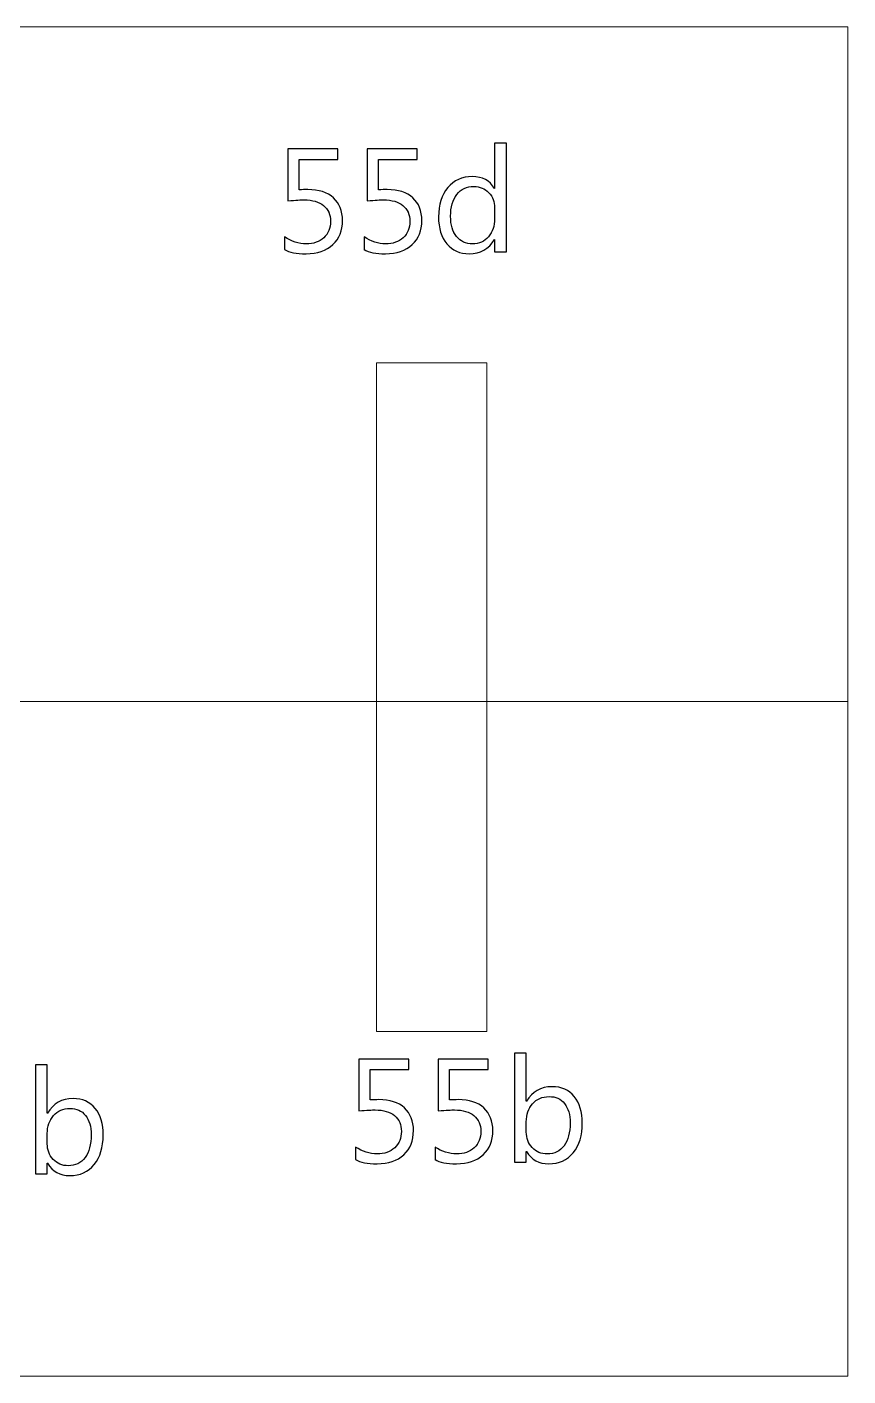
# Model space of a CAD drawing. Header units: centimetres. Extents: x -196 to 200, y -267 to 229.
# Drawn here: x 56.72 to 80.51, y -9.71 to 29.41 of the extents above; entities that cross this region are included whole.
import ezdxf

# ---------------------------------------------------------------- set-up
doc = ezdxf.new("R2010")
doc.units = ezdxf.units.CM
doc.header["$MEASUREMENT"] = 0
doc.layers.add('Camada 1', color=7, linetype='Continuous')
doc.layers.add('Camada 2', color=20, linetype='Continuous')

msp = doc.modelspace()

# ---------------------------------------------------------------- linework, layer by layer
at = {"layer": 'Camada 1', "lineweight": 9}
for points in [[(0.97, 9.85), (80.514, 9.85), (80.514, 29.411), (0.97, 29.411), (0.97, 9.85)], [(66.848, 0.275), (70.048, 0.275), (70.048, 19.668), (66.848, 19.668), (66.848, 0.275)], [(0.97, -9.711), (80.514, -9.711), (80.514, 9.85), (0.97, 9.85), (0.97, -9.711)]]:
    msp.add_lwpolyline(points, close=True, dxfattribs=at)
at = {"layer": 'Camada 2'}
for points, knots in [([(64.19, 22.959), (64.19, 22.959), (64.19, 23.322), (64.19, 23.322), (64.19, 23.322), (64.394, 23.188), (64.601, 23.121), (64.813, 23.121), (64.813, 23.121), (65.024, 23.121), (65.194, 23.181), (65.323, 23.3), (65.323, 23.3), (65.452, 23.419), (65.517, 23.578), (65.517, 23.775), (65.517, 23.775), (65.517, 23.971), (65.451, 24.123), (65.319, 24.233), (65.319, 24.233), (65.187, 24.343), (64.998, 24.397), (64.752, 24.397), (64.752, 24.397), (64.669, 24.397), (64.513, 24.389), (64.283, 24.372), (64.283, 24.372), (64.283, 24.372), (64.283, 25.874), (64.283, 25.874), (64.283, 25.874), (64.283, 25.874), (65.73, 25.874), (65.73, 25.874), (65.73, 25.874), (65.73, 25.874), (65.73, 25.567), (65.73, 25.567), (65.73, 25.567), (65.73, 25.567), (64.608, 25.567), (64.608, 25.567), (64.608, 25.567), (64.608, 25.567), (64.608, 24.687), (64.608, 24.687), (64.608, 24.687), (64.7, 24.693), (64.784, 24.696), (64.862, 24.696), (64.862, 24.696), (65.182, 24.696), (65.429, 24.616), (65.604, 24.456), (65.604, 24.456), (65.779, 24.296), (65.867, 24.076), (65.867, 23.797), (65.867, 23.797), (65.867, 23.508), (65.773, 23.276), (65.584, 23.1), (65.584, 23.1), (65.396, 22.923), (65.137, 22.835), (64.809, 22.835), (64.809, 22.835), (64.532, 22.835), (64.326, 22.876), (64.19, 22.959)], [0, 0, 0, 0, 0.052632, 0.052632, 0.052632, 0.052632, 0.105263, 0.105263, 0.105263, 0.105263, 0.157895, 0.157895, 0.157895, 0.157895, 0.210526, 0.210526, 0.210526, 0.210526, 0.263158, 0.263158, 0.263158, 0.263158, 0.315789, 0.315789, 0.315789, 0.315789, 0.368421, 0.368421, 0.368421, 0.368421, 0.421053, 0.421053, 0.421053, 0.421053, 0.473684, 0.473684, 0.473684, 0.473684, 0.526316, 0.526316, 0.526316, 0.526316, 0.578947, 0.578947, 0.578947, 0.578947, 0.631579, 0.631579, 0.631579, 0.631579, 0.684211, 0.684211, 0.684211, 0.684211, 0.736842, 0.736842, 0.736842, 0.736842, 0.789474, 0.789474, 0.789474, 0.789474, 0.842105, 0.842105, 0.842105, 0.842105, 0.894737, 0.894737, 0.894737, 0.894737, 1, 1, 1, 1]), ([(66.49, 22.959), (66.49, 22.959), (66.49, 23.322), (66.49, 23.322), (66.49, 23.322), (66.694, 23.188), (66.902, 23.121), (67.113, 23.121), (67.113, 23.121), (67.324, 23.121), (67.494, 23.181), (67.624, 23.3), (67.624, 23.3), (67.753, 23.419), (67.817, 23.578), (67.817, 23.775), (67.817, 23.775), (67.817, 23.971), (67.751, 24.123), (67.619, 24.233), (67.619, 24.233), (67.487, 24.343), (67.299, 24.397), (67.053, 24.397), (67.053, 24.397), (66.969, 24.397), (66.813, 24.389), (66.584, 24.372), (66.584, 24.372), (66.584, 24.372), (66.584, 25.874), (66.584, 25.874), (66.584, 25.874), (66.584, 25.874), (68.031, 25.874), (68.031, 25.874), (68.031, 25.874), (68.031, 25.874), (68.031, 25.567), (68.031, 25.567), (68.031, 25.567), (68.031, 25.567), (66.908, 25.567), (66.908, 25.567), (66.908, 25.567), (66.908, 25.567), (66.908, 24.687), (66.908, 24.687), (66.908, 24.687), (67, 24.693), (67.085, 24.696), (67.163, 24.696), (67.163, 24.696), (67.482, 24.696), (67.73, 24.616), (67.905, 24.456), (67.905, 24.456), (68.08, 24.296), (68.167, 24.076), (68.167, 23.797), (68.167, 23.797), (68.167, 23.508), (68.073, 23.276), (67.885, 23.1), (67.885, 23.1), (67.696, 22.923), (67.437, 22.835), (67.109, 22.835), (67.109, 22.835), (66.833, 22.835), (66.626, 22.876), (66.49, 22.959)], [0, 0, 0, 0, 0.052632, 0.052632, 0.052632, 0.052632, 0.105263, 0.105263, 0.105263, 0.105263, 0.157895, 0.157895, 0.157895, 0.157895, 0.210526, 0.210526, 0.210526, 0.210526, 0.263158, 0.263158, 0.263158, 0.263158, 0.315789, 0.315789, 0.315789, 0.315789, 0.368421, 0.368421, 0.368421, 0.368421, 0.421053, 0.421053, 0.421053, 0.421053, 0.473684, 0.473684, 0.473684, 0.473684, 0.526316, 0.526316, 0.526316, 0.526316, 0.578947, 0.578947, 0.578947, 0.578947, 0.631579, 0.631579, 0.631579, 0.631579, 0.684211, 0.684211, 0.684211, 0.684211, 0.736842, 0.736842, 0.736842, 0.736842, 0.789474, 0.789474, 0.789474, 0.789474, 0.842105, 0.842105, 0.842105, 0.842105, 0.894737, 0.894737, 0.894737, 0.894737, 1, 1, 1, 1]), ([(70.617, 22.886), (70.617, 22.886), (70.275, 22.886), (70.275, 22.886), (70.275, 22.886), (70.275, 22.886), (70.275, 23.246), (70.275, 23.246), (70.275, 23.246), (70.275, 23.246), (70.267, 23.246), (70.267, 23.246), (70.267, 23.246), (70.109, 22.973), (69.864, 22.835), (69.534, 22.835), (69.534, 22.835), (69.265, 22.835), (69.051, 22.931), (68.89, 23.122), (68.89, 23.122), (68.73, 23.313), (68.649, 23.574), (68.649, 23.904), (68.649, 23.904), (68.649, 24.256), (68.738, 24.54), (68.916, 24.752), (68.916, 24.752), (69.094, 24.965), (69.331, 25.072), (69.627, 25.072), (69.627, 25.072), (69.92, 25.072), (70.133, 24.957), (70.267, 24.727), (70.267, 24.727), (70.267, 24.727), (70.275, 24.727), (70.275, 24.727), (70.275, 24.727), (70.275, 24.727), (70.275, 26.045), (70.275, 26.045), (70.275, 26.045), (70.275, 26.045), (70.617, 26.045), (70.617, 26.045), (70.617, 26.045), (70.617, 26.045), (70.617, 22.886), (70.617, 22.886)], [0, 0, 0, 0, 0.071429, 0.071429, 0.071429, 0.071429, 0.142857, 0.142857, 0.142857, 0.142857, 0.214286, 0.214286, 0.214286, 0.214286, 0.285714, 0.285714, 0.285714, 0.285714, 0.357143, 0.357143, 0.357143, 0.357143, 0.428571, 0.428571, 0.428571, 0.428571, 0.5, 0.5, 0.5, 0.5, 0.571429, 0.571429, 0.571429, 0.571429, 0.642857, 0.642857, 0.642857, 0.642857, 0.714286, 0.714286, 0.714286, 0.714286, 0.785714, 0.785714, 0.785714, 0.785714, 0.857143, 0.857143, 0.857143, 0.857143, 1, 1, 1, 1]), ([(70.275, 23.851), (70.275, 23.851), (70.275, 24.167), (70.275, 24.167), (70.275, 24.167), (70.275, 24.34), (70.218, 24.486), (70.105, 24.606), (70.105, 24.606), (69.99, 24.726), (69.846, 24.786), (69.671, 24.786), (69.671, 24.786), (69.462, 24.786), (69.298, 24.709), (69.179, 24.556), (69.179, 24.556), (69.059, 24.402), (68.999, 24.19), (68.999, 23.92), (68.999, 23.92), (68.999, 23.673), (69.057, 23.478), (69.172, 23.335), (69.172, 23.335), (69.286, 23.192), (69.44, 23.121), (69.633, 23.121), (69.633, 23.121), (69.824, 23.121), (69.978, 23.19), (70.097, 23.328), (70.097, 23.328), (70.216, 23.466), (70.275, 23.64), (70.275, 23.851)], [0, 0, 0, 0, 0.1, 0.1, 0.1, 0.1, 0.2, 0.2, 0.2, 0.2, 0.3, 0.3, 0.3, 0.3, 0.4, 0.4, 0.4, 0.4, 0.5, 0.5, 0.5, 0.5, 0.6, 0.6, 0.6, 0.6, 0.7, 0.7, 0.7, 0.7, 0.8, 0.8, 0.8, 0.8, 1, 1, 1, 1]), ([(71.201, -3.2), (71.201, -3.2), (71.193, -3.2), (71.193, -3.2), (71.193, -3.2), (71.193, -3.2), (71.193, -3.506), (71.193, -3.506), (71.193, -3.506), (71.193, -3.506), (70.851, -3.506), (70.851, -3.506), (70.851, -3.506), (70.851, -3.506), (70.851, -0.348), (70.851, -0.348), (70.851, -0.348), (70.851, -0.348), (71.193, -0.348), (71.193, -0.348), (71.193, -0.348), (71.193, -0.348), (71.193, -1.745), (71.193, -1.745), (71.193, -1.745), (71.193, -1.745), (71.201, -1.745), (71.201, -1.745), (71.201, -1.745), (71.369, -1.463), (71.615, -1.321), (71.939, -1.321), (71.939, -1.321), (72.213, -1.321), (72.427, -1.416), (72.582, -1.608), (72.582, -1.608), (72.737, -1.799), (72.814, -2.055), (72.814, -2.377), (72.814, -2.377), (72.814, -2.734), (72.728, -3.02), (72.554, -3.235), (72.554, -3.235), (72.38, -3.45), (72.142, -3.557), (71.84, -3.557), (71.84, -3.557), (71.559, -3.557), (71.345, -3.439), (71.201, -3.2)], [0, 0, 0, 0, 0.071429, 0.071429, 0.071429, 0.071429, 0.142857, 0.142857, 0.142857, 0.142857, 0.214286, 0.214286, 0.214286, 0.214286, 0.285714, 0.285714, 0.285714, 0.285714, 0.357143, 0.357143, 0.357143, 0.357143, 0.428571, 0.428571, 0.428571, 0.428571, 0.5, 0.5, 0.5, 0.5, 0.571429, 0.571429, 0.571429, 0.571429, 0.642857, 0.642857, 0.642857, 0.642857, 0.714286, 0.714286, 0.714286, 0.714286, 0.785714, 0.785714, 0.785714, 0.785714, 0.857143, 0.857143, 0.857143, 0.857143, 1, 1, 1, 1]), ([(57.319, -3.543), (57.319, -3.543), (57.311, -3.543), (57.311, -3.543), (57.311, -3.543), (57.311, -3.543), (57.311, -3.849), (57.311, -3.849), (57.311, -3.849), (57.311, -3.849), (56.969, -3.849), (56.969, -3.849), (56.969, -3.849), (56.969, -3.849), (56.969, -0.691), (56.969, -0.691), (56.969, -0.691), (56.969, -0.691), (57.311, -0.691), (57.311, -0.691), (57.311, -0.691), (57.311, -0.691), (57.311, -2.088), (57.311, -2.088), (57.311, -2.088), (57.311, -2.088), (57.319, -2.088), (57.319, -2.088), (57.319, -2.088), (57.487, -1.805), (57.733, -1.664), (58.057, -1.664), (58.057, -1.664), (58.331, -1.664), (58.545, -1.759), (58.7, -1.951), (58.7, -1.951), (58.855, -2.142), (58.932, -2.398), (58.932, -2.72), (58.932, -2.72), (58.932, -3.077), (58.846, -3.363), (58.672, -3.578), (58.672, -3.578), (58.498, -3.793), (58.26, -3.9), (57.959, -3.9), (57.959, -3.9), (57.677, -3.9), (57.464, -3.781), (57.319, -3.543)], [0, 0, 0, 0, 0.071429, 0.071429, 0.071429, 0.071429, 0.142857, 0.142857, 0.142857, 0.142857, 0.214286, 0.214286, 0.214286, 0.214286, 0.285714, 0.285714, 0.285714, 0.285714, 0.357143, 0.357143, 0.357143, 0.357143, 0.428571, 0.428571, 0.428571, 0.428571, 0.5, 0.5, 0.5, 0.5, 0.571429, 0.571429, 0.571429, 0.571429, 0.642857, 0.642857, 0.642857, 0.642857, 0.714286, 0.714286, 0.714286, 0.714286, 0.785714, 0.785714, 0.785714, 0.785714, 0.857143, 0.857143, 0.857143, 0.857143, 1, 1, 1, 1]), ([(66.246, -3.434), (66.246, -3.434), (66.246, -3.071), (66.246, -3.071), (66.246, -3.071), (66.45, -3.205), (66.658, -3.272), (66.869, -3.272), (66.869, -3.272), (67.081, -3.272), (67.25, -3.212), (67.38, -3.092), (67.38, -3.092), (67.509, -2.973), (67.573, -2.815), (67.573, -2.618), (67.573, -2.618), (67.573, -2.422), (67.507, -2.269), (67.376, -2.16), (67.376, -2.16), (67.243, -2.05), (67.055, -1.995), (66.809, -1.995), (66.809, -1.995), (66.726, -1.995), (66.569, -2.004), (66.34, -2.02), (66.34, -2.02), (66.34, -2.02), (66.34, -0.519), (66.34, -0.519), (66.34, -0.519), (66.34, -0.519), (67.787, -0.519), (67.787, -0.519), (67.787, -0.519), (67.787, -0.519), (67.787, -0.826), (67.787, -0.826), (67.787, -0.826), (67.787, -0.826), (66.664, -0.826), (66.664, -0.826), (66.664, -0.826), (66.664, -0.826), (66.664, -1.705), (66.664, -1.705), (66.664, -1.705), (66.756, -1.7), (66.841, -1.697), (66.919, -1.697), (66.919, -1.697), (67.238, -1.697), (67.486, -1.777), (67.661, -1.937), (67.661, -1.937), (67.836, -2.097), (67.923, -2.317), (67.923, -2.596), (67.923, -2.596), (67.923, -2.885), (67.83, -3.117), (67.641, -3.293), (67.641, -3.293), (67.453, -3.469), (67.194, -3.557), (66.866, -3.557), (66.866, -3.557), (66.589, -3.557), (66.383, -3.516), (66.246, -3.434)], [0, 0, 0, 0, 0.052632, 0.052632, 0.052632, 0.052632, 0.105263, 0.105263, 0.105263, 0.105263, 0.157895, 0.157895, 0.157895, 0.157895, 0.210526, 0.210526, 0.210526, 0.210526, 0.263158, 0.263158, 0.263158, 0.263158, 0.315789, 0.315789, 0.315789, 0.315789, 0.368421, 0.368421, 0.368421, 0.368421, 0.421053, 0.421053, 0.421053, 0.421053, 0.473684, 0.473684, 0.473684, 0.473684, 0.526316, 0.526316, 0.526316, 0.526316, 0.578947, 0.578947, 0.578947, 0.578947, 0.631579, 0.631579, 0.631579, 0.631579, 0.684211, 0.684211, 0.684211, 0.684211, 0.736842, 0.736842, 0.736842, 0.736842, 0.789474, 0.789474, 0.789474, 0.789474, 0.842105, 0.842105, 0.842105, 0.842105, 0.894737, 0.894737, 0.894737, 0.894737, 1, 1, 1, 1]), ([(68.547, -3.434), (68.547, -3.434), (68.547, -3.071), (68.547, -3.071), (68.547, -3.071), (68.751, -3.205), (68.958, -3.272), (69.17, -3.272), (69.17, -3.272), (69.381, -3.272), (69.551, -3.212), (69.68, -3.092), (69.68, -3.092), (69.809, -2.973), (69.874, -2.815), (69.874, -2.618), (69.874, -2.618), (69.874, -2.422), (69.808, -2.269), (69.676, -2.16), (69.676, -2.16), (69.544, -2.05), (69.355, -1.995), (69.109, -1.995), (69.109, -1.995), (69.026, -1.995), (68.869, -2.004), (68.64, -2.02), (68.64, -2.02), (68.64, -2.02), (68.64, -0.519), (68.64, -0.519), (68.64, -0.519), (68.64, -0.519), (70.087, -0.519), (70.087, -0.519), (70.087, -0.519), (70.087, -0.519), (70.087, -0.826), (70.087, -0.826), (70.087, -0.826), (70.087, -0.826), (68.965, -0.826), (68.965, -0.826), (68.965, -0.826), (68.965, -0.826), (68.965, -1.705), (68.965, -1.705), (68.965, -1.705), (69.057, -1.7), (69.141, -1.697), (69.219, -1.697), (69.219, -1.697), (69.539, -1.697), (69.786, -1.777), (69.961, -1.937), (69.961, -1.937), (70.136, -2.097), (70.224, -2.317), (70.224, -2.596), (70.224, -2.596), (70.224, -2.885), (70.13, -3.117), (69.941, -3.293), (69.941, -3.293), (69.753, -3.469), (69.494, -3.557), (69.166, -3.557), (69.166, -3.557), (68.889, -3.557), (68.683, -3.516), (68.547, -3.434)], [0, 0, 0, 0, 0.052632, 0.052632, 0.052632, 0.052632, 0.105263, 0.105263, 0.105263, 0.105263, 0.157895, 0.157895, 0.157895, 0.157895, 0.210526, 0.210526, 0.210526, 0.210526, 0.263158, 0.263158, 0.263158, 0.263158, 0.315789, 0.315789, 0.315789, 0.315789, 0.368421, 0.368421, 0.368421, 0.368421, 0.421053, 0.421053, 0.421053, 0.421053, 0.473684, 0.473684, 0.473684, 0.473684, 0.526316, 0.526316, 0.526316, 0.526316, 0.578947, 0.578947, 0.578947, 0.578947, 0.631579, 0.631579, 0.631579, 0.631579, 0.684211, 0.684211, 0.684211, 0.684211, 0.736842, 0.736842, 0.736842, 0.736842, 0.789474, 0.789474, 0.789474, 0.789474, 0.842105, 0.842105, 0.842105, 0.842105, 0.894737, 0.894737, 0.894737, 0.894737, 1, 1, 1, 1]), ([(57.311, -2.68), (57.311, -2.68), (57.311, -2.978), (57.311, -2.978), (57.311, -2.978), (57.311, -3.156), (57.368, -3.306), (57.483, -3.429), (57.483, -3.429), (57.597, -3.552), (57.743, -3.614), (57.919, -3.614), (57.919, -3.614), (58.127, -3.614), (58.289, -3.535), (58.406, -3.376), (58.406, -3.376), (58.523, -3.217), (58.582, -2.996), (58.582, -2.713), (58.582, -2.713), (58.582, -2.475), (58.528, -2.288), (58.417, -2.153), (58.417, -2.153), (58.308, -2.017), (58.159, -1.95), (57.971, -1.95), (57.971, -1.95), (57.773, -1.95), (57.613, -2.019), (57.492, -2.158), (57.492, -2.158), (57.371, -2.296), (57.311, -2.471), (57.311, -2.68)], [0, 0, 0, 0, 0.1, 0.1, 0.1, 0.1, 0.2, 0.2, 0.2, 0.2, 0.3, 0.3, 0.3, 0.3, 0.4, 0.4, 0.4, 0.4, 0.5, 0.5, 0.5, 0.5, 0.6, 0.6, 0.6, 0.6, 0.7, 0.7, 0.7, 0.7, 0.8, 0.8, 0.8, 0.8, 1, 1, 1, 1]), ([(71.193, -2.337), (71.193, -2.337), (71.193, -2.636), (71.193, -2.636), (71.193, -2.636), (71.193, -2.813), (71.25, -2.963), (71.365, -3.087), (71.365, -3.087), (71.479, -3.21), (71.625, -3.272), (71.801, -3.272), (71.801, -3.272), (72.008, -3.272), (72.171, -3.192), (72.288, -3.033), (72.288, -3.033), (72.405, -2.874), (72.464, -2.653), (72.464, -2.37), (72.464, -2.37), (72.464, -2.132), (72.41, -1.945), (72.299, -1.81), (72.299, -1.81), (72.19, -1.675), (72.041, -1.607), (71.853, -1.607), (71.853, -1.607), (71.655, -1.607), (71.495, -1.676), (71.374, -1.815), (71.374, -1.815), (71.253, -1.953), (71.193, -2.128), (71.193, -2.337)], [0, 0, 0, 0, 0.1, 0.1, 0.1, 0.1, 0.2, 0.2, 0.2, 0.2, 0.3, 0.3, 0.3, 0.3, 0.4, 0.4, 0.4, 0.4, 0.5, 0.5, 0.5, 0.5, 0.6, 0.6, 0.6, 0.6, 0.7, 0.7, 0.7, 0.7, 0.8, 0.8, 0.8, 0.8, 1, 1, 1, 1])]:
    msp.add_open_spline(points, degree=3, knots=knots, dxfattribs=at)
at = {"layer": 'Camada 2', "lineweight": 9}
for points, knots in [([(64.19, 22.959), (64.19, 22.959), (64.19, 23.322), (64.19, 23.322), (64.19, 23.322), (64.394, 23.188), (64.601, 23.121), (64.813, 23.121), (64.813, 23.121), (65.024, 23.121), (65.194, 23.181), (65.323, 23.3), (65.323, 23.3), (65.452, 23.419), (65.517, 23.578), (65.517, 23.775), (65.517, 23.775), (65.517, 23.971), (65.451, 24.123), (65.319, 24.233), (65.319, 24.233), (65.187, 24.343), (64.998, 24.397), (64.752, 24.397), (64.752, 24.397), (64.669, 24.397), (64.513, 24.389), (64.283, 24.372), (64.283, 24.372), (64.283, 24.372), (64.283, 25.874), (64.283, 25.874), (64.283, 25.874), (64.283, 25.874), (65.73, 25.874), (65.73, 25.874), (65.73, 25.874), (65.73, 25.874), (65.73, 25.567), (65.73, 25.567), (65.73, 25.567), (65.73, 25.567), (64.608, 25.567), (64.608, 25.567), (64.608, 25.567), (64.608, 25.567), (64.608, 24.687), (64.608, 24.687), (64.608, 24.687), (64.7, 24.693), (64.784, 24.696), (64.862, 24.696), (64.862, 24.696), (65.182, 24.696), (65.429, 24.616), (65.604, 24.456), (65.604, 24.456), (65.779, 24.296), (65.867, 24.076), (65.867, 23.797), (65.867, 23.797), (65.867, 23.508), (65.773, 23.276), (65.584, 23.1), (65.584, 23.1), (65.396, 22.923), (65.137, 22.835), (64.809, 22.835), (64.809, 22.835), (64.532, 22.835), (64.326, 22.876), (64.19, 22.959)], [0, 0, 0, 0, 0.052632, 0.052632, 0.052632, 0.052632, 0.105263, 0.105263, 0.105263, 0.105263, 0.157895, 0.157895, 0.157895, 0.157895, 0.210526, 0.210526, 0.210526, 0.210526, 0.263158, 0.263158, 0.263158, 0.263158, 0.315789, 0.315789, 0.315789, 0.315789, 0.368421, 0.368421, 0.368421, 0.368421, 0.421053, 0.421053, 0.421053, 0.421053, 0.473684, 0.473684, 0.473684, 0.473684, 0.526316, 0.526316, 0.526316, 0.526316, 0.578947, 0.578947, 0.578947, 0.578947, 0.631579, 0.631579, 0.631579, 0.631579, 0.684211, 0.684211, 0.684211, 0.684211, 0.736842, 0.736842, 0.736842, 0.736842, 0.789474, 0.789474, 0.789474, 0.789474, 0.842105, 0.842105, 0.842105, 0.842105, 0.894737, 0.894737, 0.894737, 0.894737, 1, 1, 1, 1]), ([(66.49, 22.959), (66.49, 22.959), (66.49, 23.322), (66.49, 23.322), (66.49, 23.322), (66.694, 23.188), (66.902, 23.121), (67.113, 23.121), (67.113, 23.121), (67.324, 23.121), (67.494, 23.181), (67.624, 23.3), (67.624, 23.3), (67.753, 23.419), (67.817, 23.578), (67.817, 23.775), (67.817, 23.775), (67.817, 23.971), (67.751, 24.123), (67.619, 24.233), (67.619, 24.233), (67.487, 24.343), (67.299, 24.397), (67.053, 24.397), (67.053, 24.397), (66.969, 24.397), (66.813, 24.389), (66.584, 24.372), (66.584, 24.372), (66.584, 24.372), (66.584, 25.874), (66.584, 25.874), (66.584, 25.874), (66.584, 25.874), (68.031, 25.874), (68.031, 25.874), (68.031, 25.874), (68.031, 25.874), (68.031, 25.567), (68.031, 25.567), (68.031, 25.567), (68.031, 25.567), (66.908, 25.567), (66.908, 25.567), (66.908, 25.567), (66.908, 25.567), (66.908, 24.687), (66.908, 24.687), (66.908, 24.687), (67, 24.693), (67.085, 24.696), (67.163, 24.696), (67.163, 24.696), (67.482, 24.696), (67.73, 24.616), (67.905, 24.456), (67.905, 24.456), (68.08, 24.296), (68.167, 24.076), (68.167, 23.797), (68.167, 23.797), (68.167, 23.508), (68.073, 23.276), (67.885, 23.1), (67.885, 23.1), (67.696, 22.923), (67.437, 22.835), (67.109, 22.835), (67.109, 22.835), (66.833, 22.835), (66.626, 22.876), (66.49, 22.959)], [0, 0, 0, 0, 0.052632, 0.052632, 0.052632, 0.052632, 0.105263, 0.105263, 0.105263, 0.105263, 0.157895, 0.157895, 0.157895, 0.157895, 0.210526, 0.210526, 0.210526, 0.210526, 0.263158, 0.263158, 0.263158, 0.263158, 0.315789, 0.315789, 0.315789, 0.315789, 0.368421, 0.368421, 0.368421, 0.368421, 0.421053, 0.421053, 0.421053, 0.421053, 0.473684, 0.473684, 0.473684, 0.473684, 0.526316, 0.526316, 0.526316, 0.526316, 0.578947, 0.578947, 0.578947, 0.578947, 0.631579, 0.631579, 0.631579, 0.631579, 0.684211, 0.684211, 0.684211, 0.684211, 0.736842, 0.736842, 0.736842, 0.736842, 0.789474, 0.789474, 0.789474, 0.789474, 0.842105, 0.842105, 0.842105, 0.842105, 0.894737, 0.894737, 0.894737, 0.894737, 1, 1, 1, 1]), ([(70.617, 22.886), (70.617, 22.886), (70.275, 22.886), (70.275, 22.886), (70.275, 22.886), (70.275, 22.886), (70.275, 23.246), (70.275, 23.246), (70.275, 23.246), (70.275, 23.246), (70.267, 23.246), (70.267, 23.246), (70.267, 23.246), (70.109, 22.973), (69.864, 22.835), (69.534, 22.835), (69.534, 22.835), (69.265, 22.835), (69.051, 22.931), (68.89, 23.122), (68.89, 23.122), (68.73, 23.313), (68.649, 23.574), (68.649, 23.904), (68.649, 23.904), (68.649, 24.256), (68.738, 24.54), (68.916, 24.752), (68.916, 24.752), (69.094, 24.965), (69.331, 25.072), (69.627, 25.072), (69.627, 25.072), (69.92, 25.072), (70.133, 24.957), (70.267, 24.727), (70.267, 24.727), (70.267, 24.727), (70.275, 24.727), (70.275, 24.727), (70.275, 24.727), (70.275, 24.727), (70.275, 26.045), (70.275, 26.045), (70.275, 26.045), (70.275, 26.045), (70.617, 26.045), (70.617, 26.045), (70.617, 26.045), (70.617, 26.045), (70.617, 22.886), (70.617, 22.886)], [0, 0, 0, 0, 0.071429, 0.071429, 0.071429, 0.071429, 0.142857, 0.142857, 0.142857, 0.142857, 0.214286, 0.214286, 0.214286, 0.214286, 0.285714, 0.285714, 0.285714, 0.285714, 0.357143, 0.357143, 0.357143, 0.357143, 0.428571, 0.428571, 0.428571, 0.428571, 0.5, 0.5, 0.5, 0.5, 0.571429, 0.571429, 0.571429, 0.571429, 0.642857, 0.642857, 0.642857, 0.642857, 0.714286, 0.714286, 0.714286, 0.714286, 0.785714, 0.785714, 0.785714, 0.785714, 0.857143, 0.857143, 0.857143, 0.857143, 1, 1, 1, 1]), ([(70.275, 23.851), (70.275, 23.851), (70.275, 24.167), (70.275, 24.167), (70.275, 24.167), (70.275, 24.34), (70.218, 24.486), (70.105, 24.606), (70.105, 24.606), (69.99, 24.726), (69.846, 24.786), (69.671, 24.786), (69.671, 24.786), (69.462, 24.786), (69.298, 24.709), (69.179, 24.556), (69.179, 24.556), (69.059, 24.402), (68.999, 24.19), (68.999, 23.92), (68.999, 23.92), (68.999, 23.673), (69.057, 23.478), (69.172, 23.335), (69.172, 23.335), (69.286, 23.192), (69.44, 23.121), (69.633, 23.121), (69.633, 23.121), (69.824, 23.121), (69.978, 23.19), (70.097, 23.328), (70.097, 23.328), (70.216, 23.466), (70.275, 23.64), (70.275, 23.851)], [0, 0, 0, 0, 0.1, 0.1, 0.1, 0.1, 0.2, 0.2, 0.2, 0.2, 0.3, 0.3, 0.3, 0.3, 0.4, 0.4, 0.4, 0.4, 0.5, 0.5, 0.5, 0.5, 0.6, 0.6, 0.6, 0.6, 0.7, 0.7, 0.7, 0.7, 0.8, 0.8, 0.8, 0.8, 1, 1, 1, 1]), ([(71.201, -3.2), (71.201, -3.2), (71.193, -3.2), (71.193, -3.2), (71.193, -3.2), (71.193, -3.2), (71.193, -3.506), (71.193, -3.506), (71.193, -3.506), (71.193, -3.506), (70.851, -3.506), (70.851, -3.506), (70.851, -3.506), (70.851, -3.506), (70.851, -0.348), (70.851, -0.348), (70.851, -0.348), (70.851, -0.348), (71.193, -0.348), (71.193, -0.348), (71.193, -0.348), (71.193, -0.348), (71.193, -1.745), (71.193, -1.745), (71.193, -1.745), (71.193, -1.745), (71.201, -1.745), (71.201, -1.745), (71.201, -1.745), (71.369, -1.463), (71.615, -1.321), (71.939, -1.321), (71.939, -1.321), (72.213, -1.321), (72.427, -1.416), (72.582, -1.608), (72.582, -1.608), (72.737, -1.799), (72.814, -2.055), (72.814, -2.377), (72.814, -2.377), (72.814, -2.734), (72.728, -3.02), (72.554, -3.235), (72.554, -3.235), (72.38, -3.45), (72.142, -3.557), (71.84, -3.557), (71.84, -3.557), (71.559, -3.557), (71.345, -3.439), (71.201, -3.2)], [0, 0, 0, 0, 0.071429, 0.071429, 0.071429, 0.071429, 0.142857, 0.142857, 0.142857, 0.142857, 0.214286, 0.214286, 0.214286, 0.214286, 0.285714, 0.285714, 0.285714, 0.285714, 0.357143, 0.357143, 0.357143, 0.357143, 0.428571, 0.428571, 0.428571, 0.428571, 0.5, 0.5, 0.5, 0.5, 0.571429, 0.571429, 0.571429, 0.571429, 0.642857, 0.642857, 0.642857, 0.642857, 0.714286, 0.714286, 0.714286, 0.714286, 0.785714, 0.785714, 0.785714, 0.785714, 0.857143, 0.857143, 0.857143, 0.857143, 1, 1, 1, 1]), ([(57.319, -3.543), (57.319, -3.543), (57.311, -3.543), (57.311, -3.543), (57.311, -3.543), (57.311, -3.543), (57.311, -3.849), (57.311, -3.849), (57.311, -3.849), (57.311, -3.849), (56.969, -3.849), (56.969, -3.849), (56.969, -3.849), (56.969, -3.849), (56.969, -0.691), (56.969, -0.691), (56.969, -0.691), (56.969, -0.691), (57.311, -0.691), (57.311, -0.691), (57.311, -0.691), (57.311, -0.691), (57.311, -2.088), (57.311, -2.088), (57.311, -2.088), (57.311, -2.088), (57.319, -2.088), (57.319, -2.088), (57.319, -2.088), (57.487, -1.805), (57.733, -1.664), (58.057, -1.664), (58.057, -1.664), (58.331, -1.664), (58.545, -1.759), (58.7, -1.951), (58.7, -1.951), (58.855, -2.142), (58.932, -2.398), (58.932, -2.72), (58.932, -2.72), (58.932, -3.077), (58.846, -3.363), (58.672, -3.578), (58.672, -3.578), (58.498, -3.793), (58.26, -3.9), (57.959, -3.9), (57.959, -3.9), (57.677, -3.9), (57.464, -3.781), (57.319, -3.543)], [0, 0, 0, 0, 0.071429, 0.071429, 0.071429, 0.071429, 0.142857, 0.142857, 0.142857, 0.142857, 0.214286, 0.214286, 0.214286, 0.214286, 0.285714, 0.285714, 0.285714, 0.285714, 0.357143, 0.357143, 0.357143, 0.357143, 0.428571, 0.428571, 0.428571, 0.428571, 0.5, 0.5, 0.5, 0.5, 0.571429, 0.571429, 0.571429, 0.571429, 0.642857, 0.642857, 0.642857, 0.642857, 0.714286, 0.714286, 0.714286, 0.714286, 0.785714, 0.785714, 0.785714, 0.785714, 0.857143, 0.857143, 0.857143, 0.857143, 1, 1, 1, 1]), ([(66.246, -3.434), (66.246, -3.434), (66.246, -3.071), (66.246, -3.071), (66.246, -3.071), (66.45, -3.205), (66.658, -3.272), (66.869, -3.272), (66.869, -3.272), (67.081, -3.272), (67.25, -3.212), (67.38, -3.092), (67.38, -3.092), (67.509, -2.973), (67.573, -2.815), (67.573, -2.618), (67.573, -2.618), (67.573, -2.422), (67.507, -2.269), (67.376, -2.16), (67.376, -2.16), (67.243, -2.05), (67.055, -1.995), (66.809, -1.995), (66.809, -1.995), (66.726, -1.995), (66.569, -2.004), (66.34, -2.02), (66.34, -2.02), (66.34, -2.02), (66.34, -0.519), (66.34, -0.519), (66.34, -0.519), (66.34, -0.519), (67.787, -0.519), (67.787, -0.519), (67.787, -0.519), (67.787, -0.519), (67.787, -0.826), (67.787, -0.826), (67.787, -0.826), (67.787, -0.826), (66.664, -0.826), (66.664, -0.826), (66.664, -0.826), (66.664, -0.826), (66.664, -1.705), (66.664, -1.705), (66.664, -1.705), (66.756, -1.7), (66.841, -1.697), (66.919, -1.697), (66.919, -1.697), (67.238, -1.697), (67.486, -1.777), (67.661, -1.937), (67.661, -1.937), (67.836, -2.097), (67.923, -2.317), (67.923, -2.596), (67.923, -2.596), (67.923, -2.885), (67.83, -3.117), (67.641, -3.293), (67.641, -3.293), (67.453, -3.469), (67.194, -3.557), (66.866, -3.557), (66.866, -3.557), (66.589, -3.557), (66.383, -3.516), (66.246, -3.434)], [0, 0, 0, 0, 0.052632, 0.052632, 0.052632, 0.052632, 0.105263, 0.105263, 0.105263, 0.105263, 0.157895, 0.157895, 0.157895, 0.157895, 0.210526, 0.210526, 0.210526, 0.210526, 0.263158, 0.263158, 0.263158, 0.263158, 0.315789, 0.315789, 0.315789, 0.315789, 0.368421, 0.368421, 0.368421, 0.368421, 0.421053, 0.421053, 0.421053, 0.421053, 0.473684, 0.473684, 0.473684, 0.473684, 0.526316, 0.526316, 0.526316, 0.526316, 0.578947, 0.578947, 0.578947, 0.578947, 0.631579, 0.631579, 0.631579, 0.631579, 0.684211, 0.684211, 0.684211, 0.684211, 0.736842, 0.736842, 0.736842, 0.736842, 0.789474, 0.789474, 0.789474, 0.789474, 0.842105, 0.842105, 0.842105, 0.842105, 0.894737, 0.894737, 0.894737, 0.894737, 1, 1, 1, 1]), ([(68.547, -3.434), (68.547, -3.434), (68.547, -3.071), (68.547, -3.071), (68.547, -3.071), (68.751, -3.205), (68.958, -3.272), (69.17, -3.272), (69.17, -3.272), (69.381, -3.272), (69.551, -3.212), (69.68, -3.092), (69.68, -3.092), (69.809, -2.973), (69.874, -2.815), (69.874, -2.618), (69.874, -2.618), (69.874, -2.422), (69.808, -2.269), (69.676, -2.16), (69.676, -2.16), (69.544, -2.05), (69.355, -1.995), (69.109, -1.995), (69.109, -1.995), (69.026, -1.995), (68.869, -2.004), (68.64, -2.02), (68.64, -2.02), (68.64, -2.02), (68.64, -0.519), (68.64, -0.519), (68.64, -0.519), (68.64, -0.519), (70.087, -0.519), (70.087, -0.519), (70.087, -0.519), (70.087, -0.519), (70.087, -0.826), (70.087, -0.826), (70.087, -0.826), (70.087, -0.826), (68.965, -0.826), (68.965, -0.826), (68.965, -0.826), (68.965, -0.826), (68.965, -1.705), (68.965, -1.705), (68.965, -1.705), (69.057, -1.7), (69.141, -1.697), (69.219, -1.697), (69.219, -1.697), (69.539, -1.697), (69.786, -1.777), (69.961, -1.937), (69.961, -1.937), (70.136, -2.097), (70.224, -2.317), (70.224, -2.596), (70.224, -2.596), (70.224, -2.885), (70.13, -3.117), (69.941, -3.293), (69.941, -3.293), (69.753, -3.469), (69.494, -3.557), (69.166, -3.557), (69.166, -3.557), (68.889, -3.557), (68.683, -3.516), (68.547, -3.434)], [0, 0, 0, 0, 0.052632, 0.052632, 0.052632, 0.052632, 0.105263, 0.105263, 0.105263, 0.105263, 0.157895, 0.157895, 0.157895, 0.157895, 0.210526, 0.210526, 0.210526, 0.210526, 0.263158, 0.263158, 0.263158, 0.263158, 0.315789, 0.315789, 0.315789, 0.315789, 0.368421, 0.368421, 0.368421, 0.368421, 0.421053, 0.421053, 0.421053, 0.421053, 0.473684, 0.473684, 0.473684, 0.473684, 0.526316, 0.526316, 0.526316, 0.526316, 0.578947, 0.578947, 0.578947, 0.578947, 0.631579, 0.631579, 0.631579, 0.631579, 0.684211, 0.684211, 0.684211, 0.684211, 0.736842, 0.736842, 0.736842, 0.736842, 0.789474, 0.789474, 0.789474, 0.789474, 0.842105, 0.842105, 0.842105, 0.842105, 0.894737, 0.894737, 0.894737, 0.894737, 1, 1, 1, 1]), ([(57.311, -2.68), (57.311, -2.68), (57.311, -2.978), (57.311, -2.978), (57.311, -2.978), (57.311, -3.156), (57.368, -3.306), (57.483, -3.429), (57.483, -3.429), (57.597, -3.552), (57.743, -3.614), (57.919, -3.614), (57.919, -3.614), (58.127, -3.614), (58.289, -3.535), (58.406, -3.376), (58.406, -3.376), (58.523, -3.217), (58.582, -2.996), (58.582, -2.713), (58.582, -2.713), (58.582, -2.475), (58.528, -2.288), (58.417, -2.153), (58.417, -2.153), (58.308, -2.017), (58.159, -1.95), (57.971, -1.95), (57.971, -1.95), (57.773, -1.95), (57.613, -2.019), (57.492, -2.158), (57.492, -2.158), (57.371, -2.296), (57.311, -2.471), (57.311, -2.68)], [0, 0, 0, 0, 0.1, 0.1, 0.1, 0.1, 0.2, 0.2, 0.2, 0.2, 0.3, 0.3, 0.3, 0.3, 0.4, 0.4, 0.4, 0.4, 0.5, 0.5, 0.5, 0.5, 0.6, 0.6, 0.6, 0.6, 0.7, 0.7, 0.7, 0.7, 0.8, 0.8, 0.8, 0.8, 1, 1, 1, 1]), ([(71.193, -2.337), (71.193, -2.337), (71.193, -2.636), (71.193, -2.636), (71.193, -2.636), (71.193, -2.813), (71.25, -2.963), (71.365, -3.087), (71.365, -3.087), (71.479, -3.21), (71.625, -3.272), (71.801, -3.272), (71.801, -3.272), (72.008, -3.272), (72.171, -3.192), (72.288, -3.033), (72.288, -3.033), (72.405, -2.874), (72.464, -2.653), (72.464, -2.37), (72.464, -2.37), (72.464, -2.132), (72.41, -1.945), (72.299, -1.81), (72.299, -1.81), (72.19, -1.675), (72.041, -1.607), (71.853, -1.607), (71.853, -1.607), (71.655, -1.607), (71.495, -1.676), (71.374, -1.815), (71.374, -1.815), (71.253, -1.953), (71.193, -2.128), (71.193, -2.337)], [0, 0, 0, 0, 0.1, 0.1, 0.1, 0.1, 0.2, 0.2, 0.2, 0.2, 0.3, 0.3, 0.3, 0.3, 0.4, 0.4, 0.4, 0.4, 0.5, 0.5, 0.5, 0.5, 0.6, 0.6, 0.6, 0.6, 0.7, 0.7, 0.7, 0.7, 0.8, 0.8, 0.8, 0.8, 1, 1, 1, 1])]:
    msp.add_open_spline(points, degree=3, knots=knots, dxfattribs=at)

doc.saveas('drawing.dxf')
